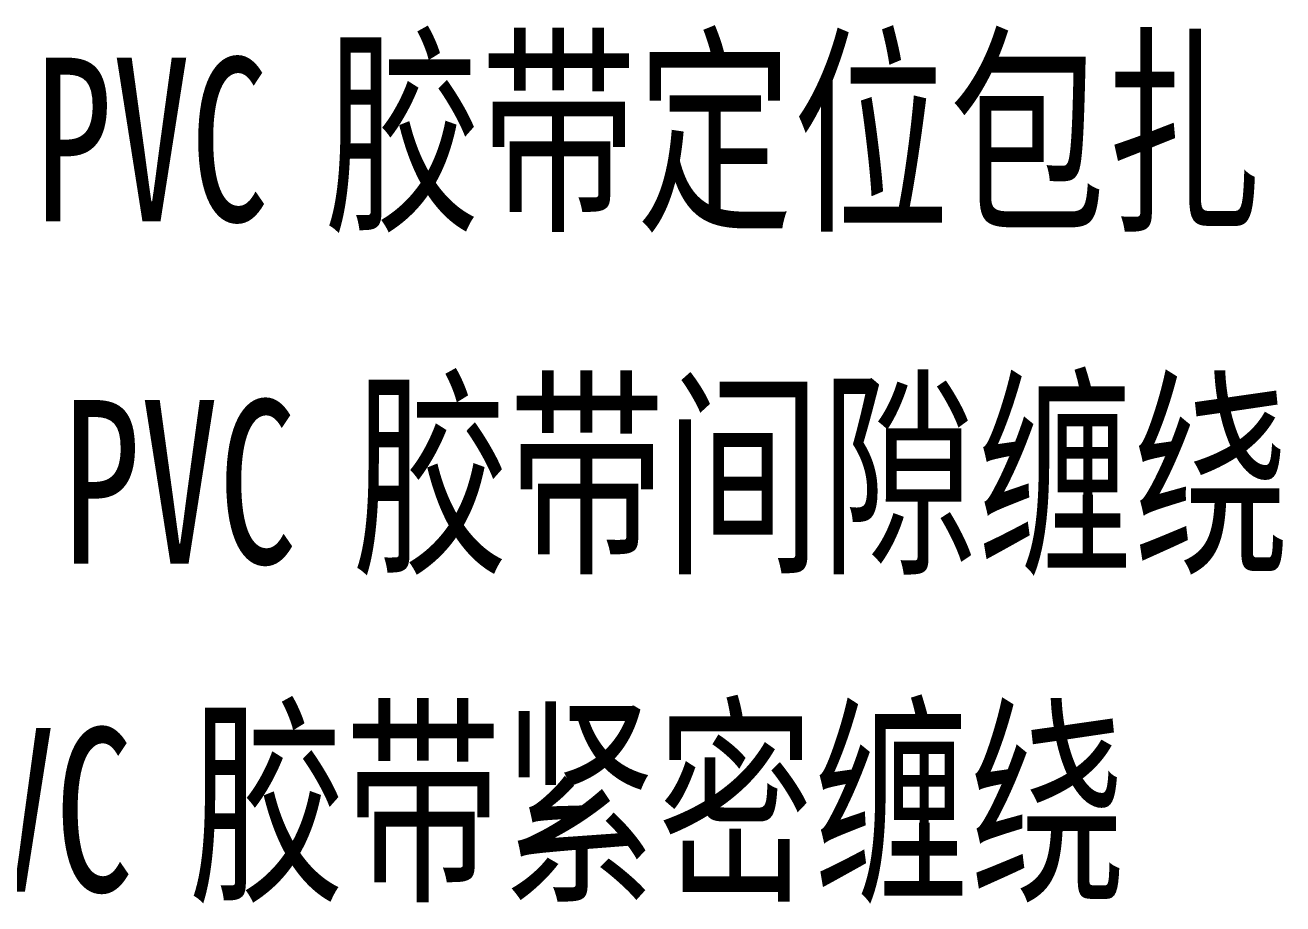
# Model space of a CAD drawing. Header units: inches. Extents: x 47316 to 59086, y 3141 to 11743.
# Drawn here: x 57515.2 to 57542.11, y 7511.86 to 7530.66 of the extents above; entities that cross this region are included whole.
import ezdxf

# ---------------------------------------------------------------- set-up
doc = ezdxf.new("R2010")
doc.units = ezdxf.units.IN
doc.header["$MEASUREMENT"] = 0
doc.styles.add('样式 100', font='SimSun.ttf', dxfattribs={"width": 0.7, "height": 3.5})

msp = doc.modelspace()

# ---------------------------------------------------------------- texts
at = {"color": 0, "lineweight": -3, "style": '样式 100', "width": 0.7}
for s, p in [('胶带定位包扎', (57521.603, 7526.616)), ('PVC', (57515.403, 7526.463)), ('胶带间隙缠绕', (57522.203, 7519.291)), ('PVC', (57516.003, 7519.139)), ('胶带紧密缠绕', (57518.703, 7512.276)), ('PVC', (57512.503, 7512.123))]:
    msp.add_text(s, height=3.5, dxfattribs=at).set_placement(p)

doc.saveas('drawing.dxf')
